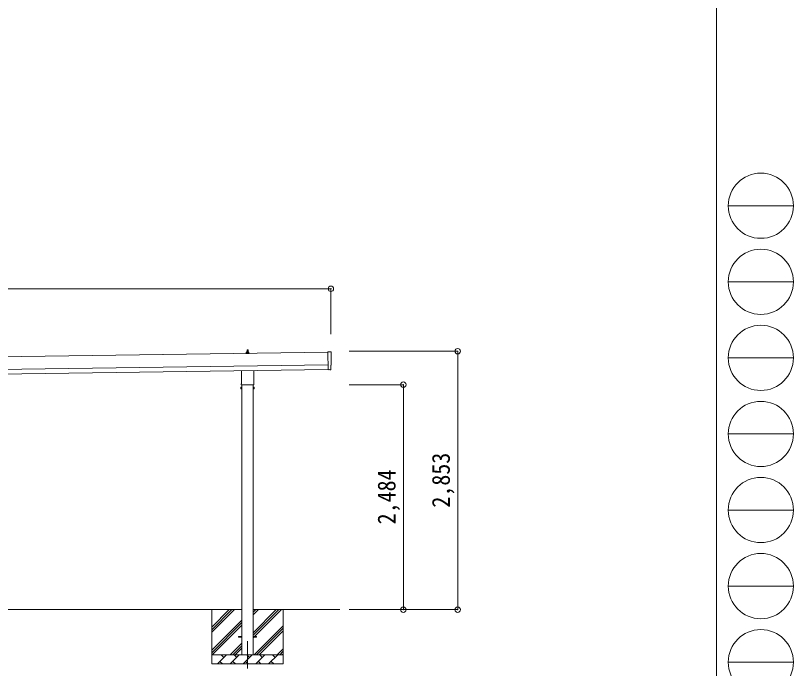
# Model space of a CAD drawing. Units: millimetres at full size, sheet at 1:60. Extents: x -16864 to 16864, y -11640 to 11640.
# Drawn here: x 8275 to 16864, y -7209 to 0 of the extents above; entities that cross this region are included whole.
import ezdxf
from ezdxf.enums import TextEntityAlignment as Align

# ---------------------------------------------------------------- set-up
doc = ezdxf.new("R2010")
doc.units = ezdxf.units.MM
doc.header["$LTSCALE"] = 60
doc.header["$PDMODE"] = 32
doc.header["$PDSIZE"] = 60
doc.linetypes.add('CHAIN1', pattern=[8, 5, -1, 1, -1])
for name, color, linetype, lineweight in [('0-1_Defpoints', 7, 'CHAIN1', 9), ('0-2_TEXT1', 4, 'Continuous', 9), ('0-3_SHAPE', 7, 'Continuous', 9), ('0-8_TABLE1', 6, 'Continuous', 9), ('F-0', 7, 'Continuous', 9)]:
    doc.layers.add(name, color=color, linetype=linetype, lineweight=lineweight)
doc.styles.add('ＭＳ ゴシック', font='')
doc.styles.get('ＭＳ ゴシック').set_extended_font_data('MS Gothic')

msp = doc.modelspace()

# ---------------------------------------------------------------- linework, layer by layer
at = {"layer": '0-1_Defpoints'}
msp.add_line((10836.29, -6909.99), (10836.29, -7258.99), dxfattribs=at)
at = {"layer": '0-2_TEXT1'}
for p, q in [((10832.33, -3692.66), (10840.87, -3692.66)), ((11723.99, -3717.33), (6359.04, -3793.97)), ((10818.35, -3732.66), (10818.35, -3724.95)), ((10854.85, -3732.66), (10818.35, -3732.66)), ((10818.73, -3724.16), (10854.47, -3724.16)), ((10819.11, -3723.97), (10825.83, -3722.35)), ((10826.22, -3722.16), (10846.98, -3722.16)), ((10826.6, -3721.37), (10826.6, -3717.16)), ((10827.6, -3717.16), (10845.6, -3717.16)), ((10830.6, -3717.16), (10831.33, -3693.64)), ((10841.87, -3693.64), (10842.6, -3717.16)), ((10846.6, -3721.37), (10846.6, -3717.16)), ((10854.08, -3723.97), (10847.36, -3722.35)), ((10854.85, -3732.66), (10854.85, -3724.95)), ((11723.92, -3712.24), (11726.76, -3911.08)), ((11755.59, -3713.45), (11723.92, -3712.24)), ((6361.04, -3933.96), (11725.99, -3857.32)), ((6361.75, -3983.95), (11726.7, -3907.31)), ((10767.99, -4066.65), (10767.99, -3921.01)), ((10904.59, -3919.06), (10904.59, -4066.65)), ((11744.97, -3909.91), (11726.76, -3911.08)), ((11745.64, -3910.54), (11744.97, -3909.91)), ((11746.39, -3910.8), (11753.3, -3910.34)), ((10762.29, -4104.92), (10763.05, -4103.6)), ((10762.29, -4104.92), (10762.29, -4121.92)), ((10762.29, -4121.92), (10763.05, -4123.23)), ((10769.29, -4108.51), (10763.05, -4108.51)), ((10769.29, -4118.33), (10763.05, -4118.33)), ((10766.29, -4075.42), (10766.29, -4069.92)), ((10904.23, -4078.92), (10768.36, -4078.92)), ((10771.79, -4122.62), (10769.29, -4122.62)), ((10773.79, -4078.92), (10773.79, -7059.99)), ((10898.79, -7059.99), (10898.79, -4078.92)), ((10900.79, -4122.62), (10903.29, -4122.62)), ((10903.29, -4108.51), (10909.53, -4108.51)), ((10903.29, -4118.33), (10909.53, -4118.33)), ((10906.29, -4069.92), (10906.29, -4075.42)), ((10910.29, -4104.92), (10909.53, -4103.6)), ((10910.29, -4121.92), (10909.53, -4123.23)), ((10910.29, -4104.92), (10910.29, -4121.92)), ((10769.29, -4123.23), (10763.05, -4123.23)), ((10903.29, -4123.23), (10909.53, -4123.23)), ((10736.29, -6855.49), (10773.79, -6855.49)), ((10736.29, -6864.49), (10736.29, -6855.49)), ((10736.29, -6855.49), (10773.79, -6855.49)), ((10736.29, -6864.49), (10736.29, -6855.49)), ((10736.29, -6864.49), (10773.79, -6864.49)), ((10736.29, -6864.49), (10773.79, -6864.49)), ((10898.79, -6855.49), (10936.29, -6855.49)), ((10898.79, -6855.49), (10936.29, -6855.49)), ((10898.79, -6864.49), (10936.29, -6864.49)), ((10898.79, -6864.49), (10936.29, -6864.49)), ((10936.29, -6864.49), (10936.29, -6855.49)), ((10936.29, -6864.49), (10936.29, -6855.49))]:
    msp.add_line(p, q, dxfattribs=at)
for points in [[(11756.1, -3907.31), (11755.43, -3860.28), (11756.03, -3860.27)], [(10769.29, -4123.23), (10769.29, -4103.6), (10763.05, -4103.6)], [(10769.29, -4122.62), (10769.29, -4104.22), (10771.79, -4104.22)], [(10903.29, -4122.62), (10903.29, -4104.22), (10900.79, -4104.22)], [(10903.29, -4123.23), (10903.29, -4103.6), (10909.53, -4103.6)]]:
    msp.add_lwpolyline(points, dxfattribs=at)
for points in [[(10771.79, -4123.92), (10771.79, -4102.92), (10773.79, -4102.92), (10773.79, -4123.92)], [(10900.79, -4123.92), (10900.79, -4102.92), (10898.79, -4102.92), (10898.79, -4123.92)]]:
    msp.add_lwpolyline(points, close=True, dxfattribs=at)
for centre, radius, start, end in [((10832.33, -3693.66), 1, 90, 178.60509), ((10840.87, -3693.66), 1, 1.39491, 90), ((10819.35, -3724.95), 1, 103.62699, 180), ((10825.6, -3721.37), 1, 283.62699, 0), ((10830.68, -3717.79), 4.13, 90, 171.17633), ((10827.6, -3718.16), 1, 90, 180), ((10839.93, -3717.16), 4.83, 133.60282, 180), ((10833.27, -3717.16), 4.83, 0, 46.39718), ((10842.51, -3717.79), 4.13, 8.82367, 90), ((10845.6, -3718.16), 1, 0, 90), ((10847.6, -3721.37), 1, 180, 256.37301), ((10853.85, -3724.95), 1, 0, 76.37301), ((11746.32, -3909.8), 1, 227.3164, 273.81435), ((10778.53, -4113.42), 16.24, 162.41205, 197.58795), ((10766.64, -4106.06), 4.34, 145.61575, 214.38425), ((10766.64, -4120.78), 4.34, 145.61575, 214.38425), ((10770.29, -4069.92), 4, 125.09963, 180), ((10770.29, -4075.42), 4, 180, 194.47751), ((10770.29, -4075.42), 4, 194.47751, 241.04498), ((10902.29, -4075.42), 4, 298.95502, 345.52249), ((10902.29, -4069.92), 4, 0, 54.90037), ((10902.29, -4075.42), 4, 345.52249, 0), ((10894.05, -4113.42), 16.24, 342.41205, 17.58795), ((10905.95, -4106.06), 4.34, 325.61575, 34.38425), ((10905.95, -4120.78), 4.34, 325.61575, 34.38425)]:
    msp.add_arc(centre, radius, start, end, dxfattribs=at)
for centre, major_axis, ratio, start_param, end_param in [((11755.39, -3716.44), (3, -0.04), 0.99863, 6.2683889, 7.8016218), ((16521.77, -3718.78), (-4762.89, -68.04), 0.99863, 6.268406, 6.2977043), ((11755.96, -3855.87), (4.41, -0.06), 0.99863, 4.712389, 6.2976778), ((11753.09, -3907.34), (2.21, -2.04), 0.9974, 5.5252311, 7.0411395)]:
    msp.add_ellipse(centre, major_axis=major_axis, ratio=ratio, start_param=start_param, end_param=end_param, dxfattribs=at)
at = {"layer": '0-3_SHAPE'}
for p, q in [((10773.79, -6559.99), (7898.79, -6559.99)), ((10441.29, -6559.99), (10441.29, -7159.99)), ((10441.29, -6753.47), (10634.77, -6559.99)), ((10441.29, -6781.76), (10663.06, -6559.99)), ((10441.29, -6810.04), (10691.34, -6559.99)), ((11855.69, -6559.99), (10898.79, -6559.99)), ((10898.79, -6588.81), (10927.62, -6559.99)), ((10898.79, -6617.1), (10955.9, -6559.99)), ((10898.79, -6871.66), (11210.46, -6559.99)), ((10898.79, -6815.09), (11153.89, -6559.99)), ((10898.79, -6843.37), (11182.18, -6559.99)), ((11231.29, -6559.99), (11231.29, -7159.99)), ((10441.29, -7008.03), (10773.79, -6675.53)), ((10441.29, -7036.31), (10773.79, -6703.81)), ((10445.9, -7059.99), (10773.79, -6732.1)), ((10908.45, -7059.99), (11231.29, -6737.15)), ((10936.73, -7059.99), (11231.29, -6765.43)), ((10965.02, -7059.99), (11231.29, -6793.72)), ((10643.89, -7059.99), (10773.79, -6930.09)), ((10672.18, -7059.99), (10773.79, -6958.37)), ((10700.46, -7059.99), (10773.79, -6986.66)), ((11163.01, -7059.99), (11231.29, -6991.71)), ((11191.29, -7059.99), (11231.29, -7019.99)), ((10441.29, -7059.99), (11231.29, -7059.99)), ((10503.45, -7159.99), (10603.45, -7059.99)), ((10574.9, -7088.54), (10546.34, -7059.99)), ((10644.87, -7159.99), (10744.87, -7059.99)), ((10716.32, -7088.54), (10687.76, -7059.99)), ((10786.29, -7159.99), (10886.29, -7059.99)), ((10857.74, -7088.54), (10829.19, -7059.99)), ((10927.71, -7159.99), (11027.71, -7059.99)), ((10999.16, -7088.54), (10970.61, -7059.99)), ((11069.14, -7159.99), (11169.14, -7059.99)), ((11140.58, -7088.54), (11112.03, -7059.99)), ((11219.58, -7059.99), (11231.29, -7048.27)), ((11231.29, -7159.99), (10441.29, -7159.99)), ((10532, -7131.44), (10560.56, -7159.99)), ((10673.42, -7131.44), (10701.98, -7159.99)), ((10814.85, -7131.44), (10843.4, -7159.99)), ((10956.27, -7131.44), (10984.82, -7159.99)), ((11097.69, -7131.44), (11126.24, -7159.99))]:
    msp.add_line(p, q, dxfattribs=at)
at = {"layer": '0-8_TABLE1'}
for p, q in [((11757, -3017.35), (918.08, -3017.35)), ((11757, -3017.35), (11757, -3517.35)), ((13157, -3706.88), (11957, -3706.88)), ((13157, -6559.99), (13157, -3706.88)), ((12557, -4076.42), (11957, -4076.42)), ((12557, -4076.42), (12557, -6559.99)), ((13157, -6559.99), (11957, -6559.99))]:
    msp.add_line(p, q, dxfattribs=at)
for p in [(11757, -3017.35), (13157, -3706.88), (12557, -4076.42), (12557, -6559.99), (13157, -6559.99)]:
    msp.add_point(p, dxfattribs=at)
at = {"layer": 'F-0', "color": 5, "lineweight": 5}
msp.add_line((16015.88, 11640), (16015.88, -11640), dxfattribs=at)
at = {"layer": 'F-0', "color": 4}
for p, q in [((16144.11, -2100), (16864.12, -2100)), ((16144.11, -2940), (16864.12, -2940)), ((16144.11, -3780), (16864.12, -3780)), ((16144.11, -4620), (16864.12, -4620)), ((16144.11, -5460), (16864.12, -5460)), ((16144.11, -6300), (16864.12, -6300)), ((16144.11, -7140), (16864.12, -7140))]:
    msp.add_line(p, q, dxfattribs=at)
for centre in [(16504.11, -2100), (16504.11, -2940), (16504.11, -3780), (16504.11, -4620), (16504.11, -5460), (16504.11, -6300), (16504.11, -7140)]:
    msp.add_circle(centre, 360, dxfattribs=at)

# ---------------------------------------------------------------- texts
at = {"layer": '0-8_TABLE1', "color": 7, "style": 'ＭＳ ゴシック', "width": 0.9}
for s, p in [('2,853', (13129.5, -5433.44)), ('2,484', (12529.5, -5618.2))]:
    msp.add_text(s, height=197.9, rotation=90, dxfattribs=at).set_placement(p, align=Align.BOTTOM_LEFT)

doc.saveas('drawing.dxf')
